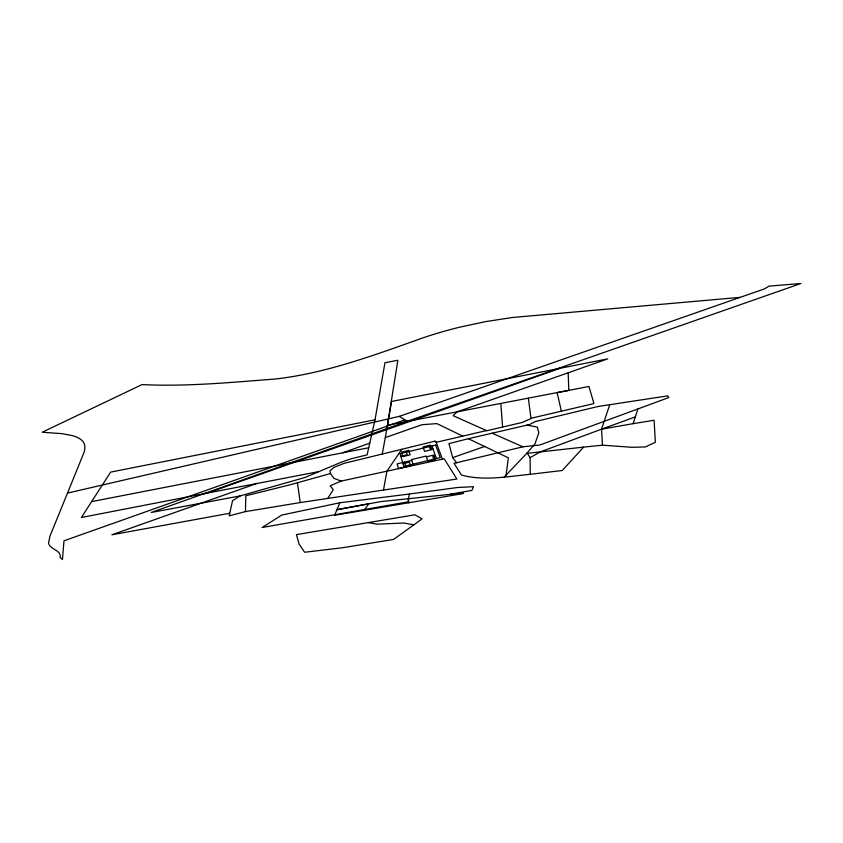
<?xml version="1.0" encoding="UTF-8"?>
<svg xmlns="http://www.w3.org/2000/svg" width="843" height="843" viewBox="0 0 843 843"><rect width="100%" height="100%" fill="white"/><g stroke="black" fill="none" stroke-linecap="round" stroke-linejoin="round"><path stroke-width="1.26" d="M245.45 511.606L245.819 495.779L289.707 484.894L330.509 473.524L333.775 478.297L341.215 481.079L444.166 458.792L456.885 479.035L300.234 502.565L245.45 511.606L229.17 515.853L232.573 500.626L240.223 495.905L304.86 477.517L340.867 462.385L350.804 458.877L367.126 454.841L375.019 419.814L384.956 362.732L397.875 360.267L386.821 429.14L391.521 401.468L560.142 368.275L207.536 493.018L81.371 517.497L110.686 472.101L375.019 419.814M506.063 475.136L508.361 457.812L468.318 438.718L448.94 443.618L452.649 457.633L456.621 462.744M382.248 454.04L386.937 428.55M383.512 489.909L386.926 471.153L401.816 449.287L434.83 441.195L436.01 441.827L442.385 459.182M408.581 502.755L408.381 498.698L409.498 494.009L457.422 487.517L473.566 486.696L471.922 490.384L449.751 494.377M637.93 408.929L539.773 445.02L522.829 446.811L454.05 463.355L461.479 475.062C483.914 481.195 507.549 476.495 530.226 474.303L530.131 457.612L540.289 451.911L601.523 429.182L633.104 423.671L637.93 408.929L668.794 397.559L667.74 395.873L598.193 406.463L535.273 421.574L529.583 424.535L468.318 438.718M609.563 405.262L601.523 429.182L602.492 445.178L632.018 447.306L645.359 446.938L655.348 442.312L654.126 420.267L633.104 423.671M409.498 494.009L339.824 502.765L334.576 515.305L462.997 493.608L463.344 492.955L380.435 501.648L336.736 509.73L368.76 503.819L364.05 510.278M327.737 498.487L333.248 489.709L330.203 485.8L341.215 481.079M602.492 445.178L583.619 447.117L562.239 470.51L530.226 474.303M503.998 477.317L527.054 453.049L530.131 457.612M413.808 524.873L422.058 518.888L414.914 514.799L296.43 534.631L299.096 544.062L304.618 552.26L342.026 547.802L393.544 539.457L413.808 524.873L404.092 523.029L377.042 524.156L368.338 522.586M556.675 368.96L607.74 358.865L456.885 411.953L453.102 415.673L486.79 430.741L522.312 422.427L532.302 417.959L593.936 403.586L588.962 386.473L406.568 421.553L151.266 512.47L240.223 495.905M601.523 429.182L635.316 416.906M257.062 483.397L111.845 534.81L229.739 513.261M342.669 452.817L369.708 443.165M404.872 419.867L63.984 540.806L62.445 559.478L60.19 557.623C61.36 549.71 50.39 549.952 48.504 543.335L49.916 536.285L83.541 453.629C85.459 449.308 85.733 443.566 81.792 440.278A133.953 34.005 -17.2 0 0 71.771 435.494L62.034 433.66L42.182 432.238L142.046 384.598C186.883 386.779 231.72 382.343 276.367 378.918C326.62 372.964 374.334 355.145 421.7 338.306A127.188 34.278 -12.3 0 1 459.572 327.221L486.105 321.531L512.375 317.505L740.196 297.347L764.359 288.938L769.111 286.114L800.85 283.522L406.568 421.553M385.367 437.57L422.048 424.703L436.895 423.618L462.775 436.126L486.453 430.583M407.201 421.331L399.308 416.358L740.196 297.347M452.649 457.633L484.883 446.39M399.308 416.358L67.419 493.113M401.816 449.287L344.239 463.302L334.018 467.359L329.929 470.826L330.509 473.524M400.868 456.326L407.19 454.798L406.389 452.154M432.891 448.602L430.278 449.235L429.361 446.621M411.784 460.352L397.169 463.882L398.476 468.571L413.218 465.009L411.532 459.572L426.115 456.052L427.949 461.458L435.315 459.677L433.681 455.072L426.379 456.832M402.996 463.671L409.403 462.122L410.235 464.872M435.462 455.831L432.817 456.474L433.776 459.193M462.775 436.126L436.685 442.196L434.83 441.195M339.824 502.765L281.836 515.052L262.099 527.497L408.539 501.785L408.381 498.698M91.898 501.564L368.665 447.77M203.964 493.713L318.844 471.595M387.517 425.167L409.877 420.931M583.619 447.117L526.749 453.397L534.936 443.913L538.825 432.765L537.307 427.022L526.97 425.146M492.228 433.239L522.829 446.811M431.953 445.989L436.432 458.55M404.471 462.122L405.841 466.79M561.385 411.184L557.128 392.659L568.814 390.404L568.161 372.806M297.421 482.765L300.234 502.565M528.361 398.233L530.995 418.549M500.847 403.565L502.597 427.043M408.707 450.394L401.542 452.122L402.859 456.621L410.088 454.872L408.707 450.394M430.193 445.209L423.038 446.938L424.545 451.395L431.764 449.646L430.193 445.209M435.652 445.104L400.109 453.671L403.797 466.421L440.215 457.633L435.652 445.104"/></g></svg>
